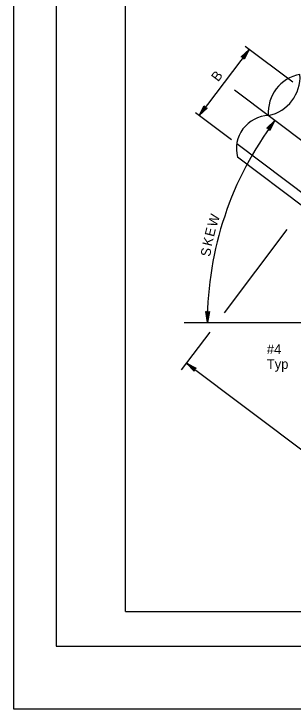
# Model space of a CAD drawing. Extents: x -894 to 866, y -476 to 714.
# Drawn here: x -894 to -692, y -476 to 26 of the extents above; entities that cross this region are included whole.
import ezdxf

# ---------------------------------------------------------------- set-up
doc = ezdxf.new("R2010")
doc.units = 0
for name, color, linetype in [('10 Sheet Format', 7, 'Continuous'), ('56 Stage 3 Anno', 7, 'Continuous'), ('57 Undefined', 7, 'Continuous'), ('60 Nongeo Data', 7, 'Continuous')]:
    doc.layers.add(name, color=color, linetype=linetype)

msp = doc.modelspace()

# ---------------------------------------------------------------- linework, layer by layer
at = {"layer": '10 Sheet Format'}
for p, q in [((-863.43, 668.96), (-863.43, -431.04)), ((-813.45, -406.04), (-813.45, 643.96)), ((-813.45, -406.04), (-438.24, -406.04)), ((-863.44, -431.05), (-863.44, -431.05)), ((-863.43, -431.04), (836.58, -431.04))]:
    msp.add_line(p, q, dxfattribs=at)
for points in [[(-894.04, 713.56), (865.96, 713.56), (865.96, -476.44), (-894.04, -476.44)], [(-863.43, -431.04), (836.58, -431.04), (836.58, 668.96), (-863.43, 668.96)]]:
    msp.add_lwpolyline(points, close=True, dxfattribs=at)
at = {"layer": '56 Stage 3 Anno'}
for p, q in [((-724.16, 0.09), (-760.23, -47.78)), ((-729.94, -5.4), (-724.16, 0.09)), ((-729.56, -5.44), (-724.16, 0.09)), ((-724.16, 0.09), (-729.18, -5.48)), ((-724.16, 0.09), (-728.79, -5.51)), ((-728.41, -5.55), (-724.16, 0.09)), ((-728.27, -5.91), (-724.16, 0.09)), ((-728.13, -6.27), (-724.16, 0.09)), ((-724.16, 0.09), (-727.98, -6.63)), ((-724.16, 0.09), (-727.84, -6.99)), ((-692.63, -23.67), (-726.92, 2.18)), ((-729.18, -5.48), (-729.94, -5.4)), ((-729.18, -5.48), (-728.41, -5.55)), ((-728.41, -5.55), (-728.13, -6.27)), ((-728.13, -6.27), (-727.84, -6.99)), ((-512.21, -197.12), (-734.78, -29.41)), ((-760.23, -47.78), (-756.54, -40.7)), ((-760.23, -47.78), (-756.4, -41.06)), ((-756.26, -41.42), (-760.23, -47.78)), ((-756.12, -41.78), (-760.23, -47.78)), ((-755.98, -42.14), (-760.23, -47.78)), ((-760.23, -47.78), (-755.6, -42.18)), ((-760.23, -47.78), (-755.21, -42.21)), ((-754.83, -42.25), (-760.23, -47.78)), ((-754.44, -42.29), (-760.23, -47.78)), ((-756.26, -41.42), (-756.54, -40.7)), ((-755.98, -42.14), (-756.26, -41.42)), ((-755.21, -42.21), (-755.98, -42.14)), ((-755.21, -42.21), (-754.44, -42.29)), ((-736.95, -65.33), (-763, -45.7)), ((-711.32, -56.96), (-705.6, -51.4)), ((-710.94, -56.99), (-705.6, -51.4)), ((-705.6, -51.4), (-710.56, -57.02)), ((-705.6, -51.4), (-710.17, -57.06)), ((-709.79, -57.09), (-705.6, -51.4)), ((-709.64, -57.45), (-705.6, -51.4)), ((-709.5, -57.8), (-705.6, -51.4)), ((-705.6, -51.4), (-709.35, -58.16)), ((-705.6, -51.4), (-709.21, -58.52)), ((-710.56, -57.02), (-711.32, -56.96)), ((-710.56, -57.02), (-709.79, -57.09)), ((-709.79, -57.09), (-709.5, -57.8)), ((-709.5, -57.8), (-709.21, -58.52)), ((-696.85, -130.12), (-742.13, -190.21)), ((-754.83, -189.64), (-755.48, -189.22)), ((-754.35, -197.12), (-755.48, -189.22)), ((-754.35, -197.12), (-755.15, -189.43)), ((-754.83, -189.64), (-754.35, -197.12)), ((-754.18, -190.06), (-754.83, -189.64)), ((-754.5, -189.85), (-754.35, -197.12)), ((-752.85, -189.28), (-754.35, -197.12)), ((-753.18, -189.48), (-754.35, -197.12)), ((-754.35, -197.12), (-753.51, -189.67)), ((-754.35, -197.12), (-753.85, -189.87)), ((-754.18, -190.06), (-754.35, -197.12)), ((-753.51, -189.67), (-754.18, -190.06)), ((-753.51, -189.67), (-752.85, -189.28)), ((-771.03, -197.12), (-525.85, -197.12)), ((-752.65, -204.17), (-773.26, -231.51)), ((-763.82, -230.73), (-769.46, -226.48)), ((-763.97, -232.27), (-769.46, -226.48)), ((-769.46, -226.48), (-762.38, -230.17)), ((-763.1, -230.45), (-769.46, -226.48)), ((-769.46, -226.48), (-763.89, -231.5)), ((-763.93, -231.88), (-769.46, -226.48)), ((-769.46, -226.48), (-763.86, -231.11)), ((-763.46, -230.59), (-769.46, -226.48)), ((-769.46, -226.48), (-762.74, -230.31)), ((-769.46, -226.48), (-619.49, -339.49)), ((-763.89, -231.5), (-763.82, -230.73)), ((-763.82, -230.73), (-763.1, -230.45)), ((-763.1, -230.45), (-762.38, -230.17)), ((-763.89, -231.5), (-763.97, -232.27))]:
    msp.add_line(p, q, dxfattribs=at)
msp.add_arc((-512.21, -197.12), 242.14, 143.0007, 180, dxfattribs=at)
at = {"layer": '60 Nongeo Data'}
for p, q in [((-595.36, -171.92), (-733.13, -68.1)), ((-684.7, -113.99), (-732.62, -77.88))]:
    msp.add_line(p, q, dxfattribs=at)
for centre, radius, start, end in [((-682.15, -45.73), 28.26, 100.8822, 184.0704), ((-715.87, -19.86), 28.45, 281.5239, 3.7853), ((-709.37, -71.76), 24.03, 91.9354, 194.755)]:
    msp.add_arc(centre, radius, start, end, dxfattribs=at)

# ---------------------------------------------------------------- texts
at = {"layer": '57 Undefined'}
for s, rotation, p in [('B', 52.9999, (-746.55, -23.73)), ('W', 72.603, (-747.76, -128.69)), ('E', 76.4797, (-749.58, -135.67)), ('K', 76.4797, (-751.24, -142.55)), ('S', 80.3564, (-752.36, -149.99))]:
    msp.add_text(s, height=7, rotation=rotation, dxfattribs=at).set_placement(p)
for s, p in [('#4    ', (-711.4, -220.06)), ('Typ', (-711.4, -230.73))]:
    msp.add_text(s, height=7, dxfattribs=at).set_placement(p)

doc.saveas('drawing.dxf')
